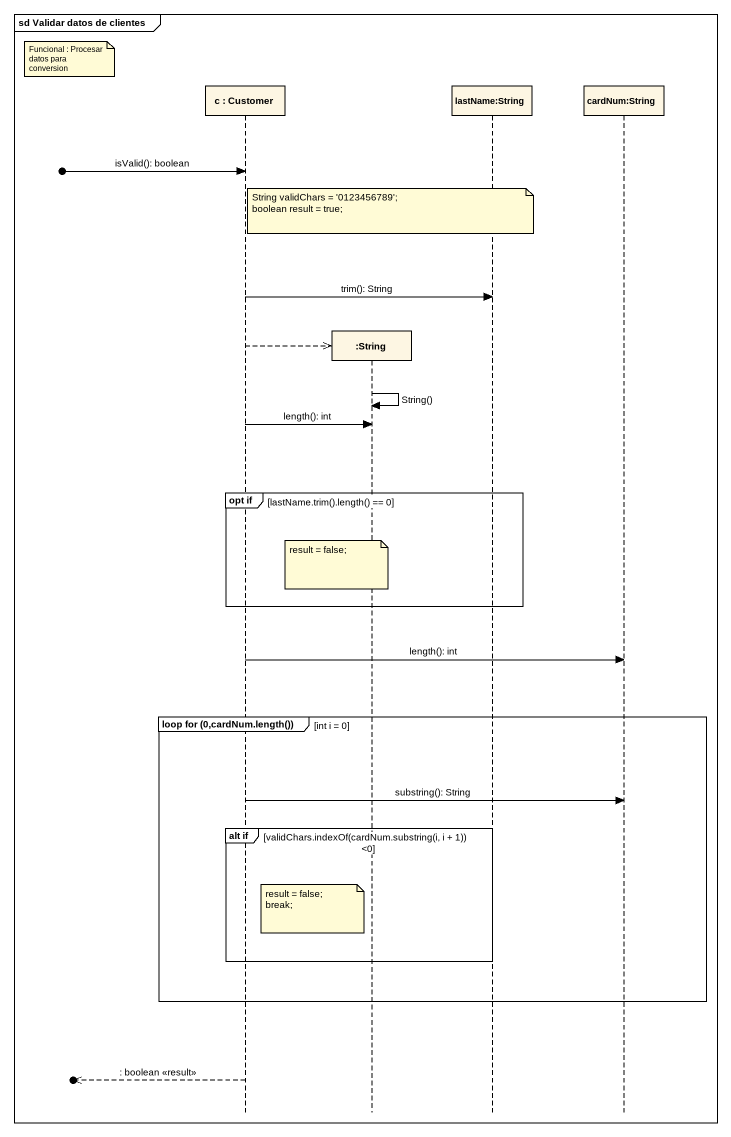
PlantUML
@startuml
mainframe sd Validar datos de clientes
hide footbox
participant "c : Customer" as c
participant ":String" as String
participant "lastName:String" as lastName_String
participant "cardNum:String" as cardNum_String

note left of c : Funcional : Procesar datos para conversion
[o-> c : isValid(): boolean
note over String
  String validChars = '0123456789';
  boolean result = true;
end note
c -> lastName_String : trim(): String
c -->> String **
String -> String : String()
c -> String : length(): int
group opt if [lastName.trim().length() == 0]
  note over String : result = false;
end
c -> cardNum_String : length(): int
group loop for (0,cardNum.length()) [int i = 0]
  c -> cardNum_String : substring(): String
  group alt if [validChars.indexOf(cardNum.substring(i, i + 1)) <0]
    note left of String
      result = false;
      break;
    end note
  end
end
[o<<-- c : : boolean <<result>>
@enduml
